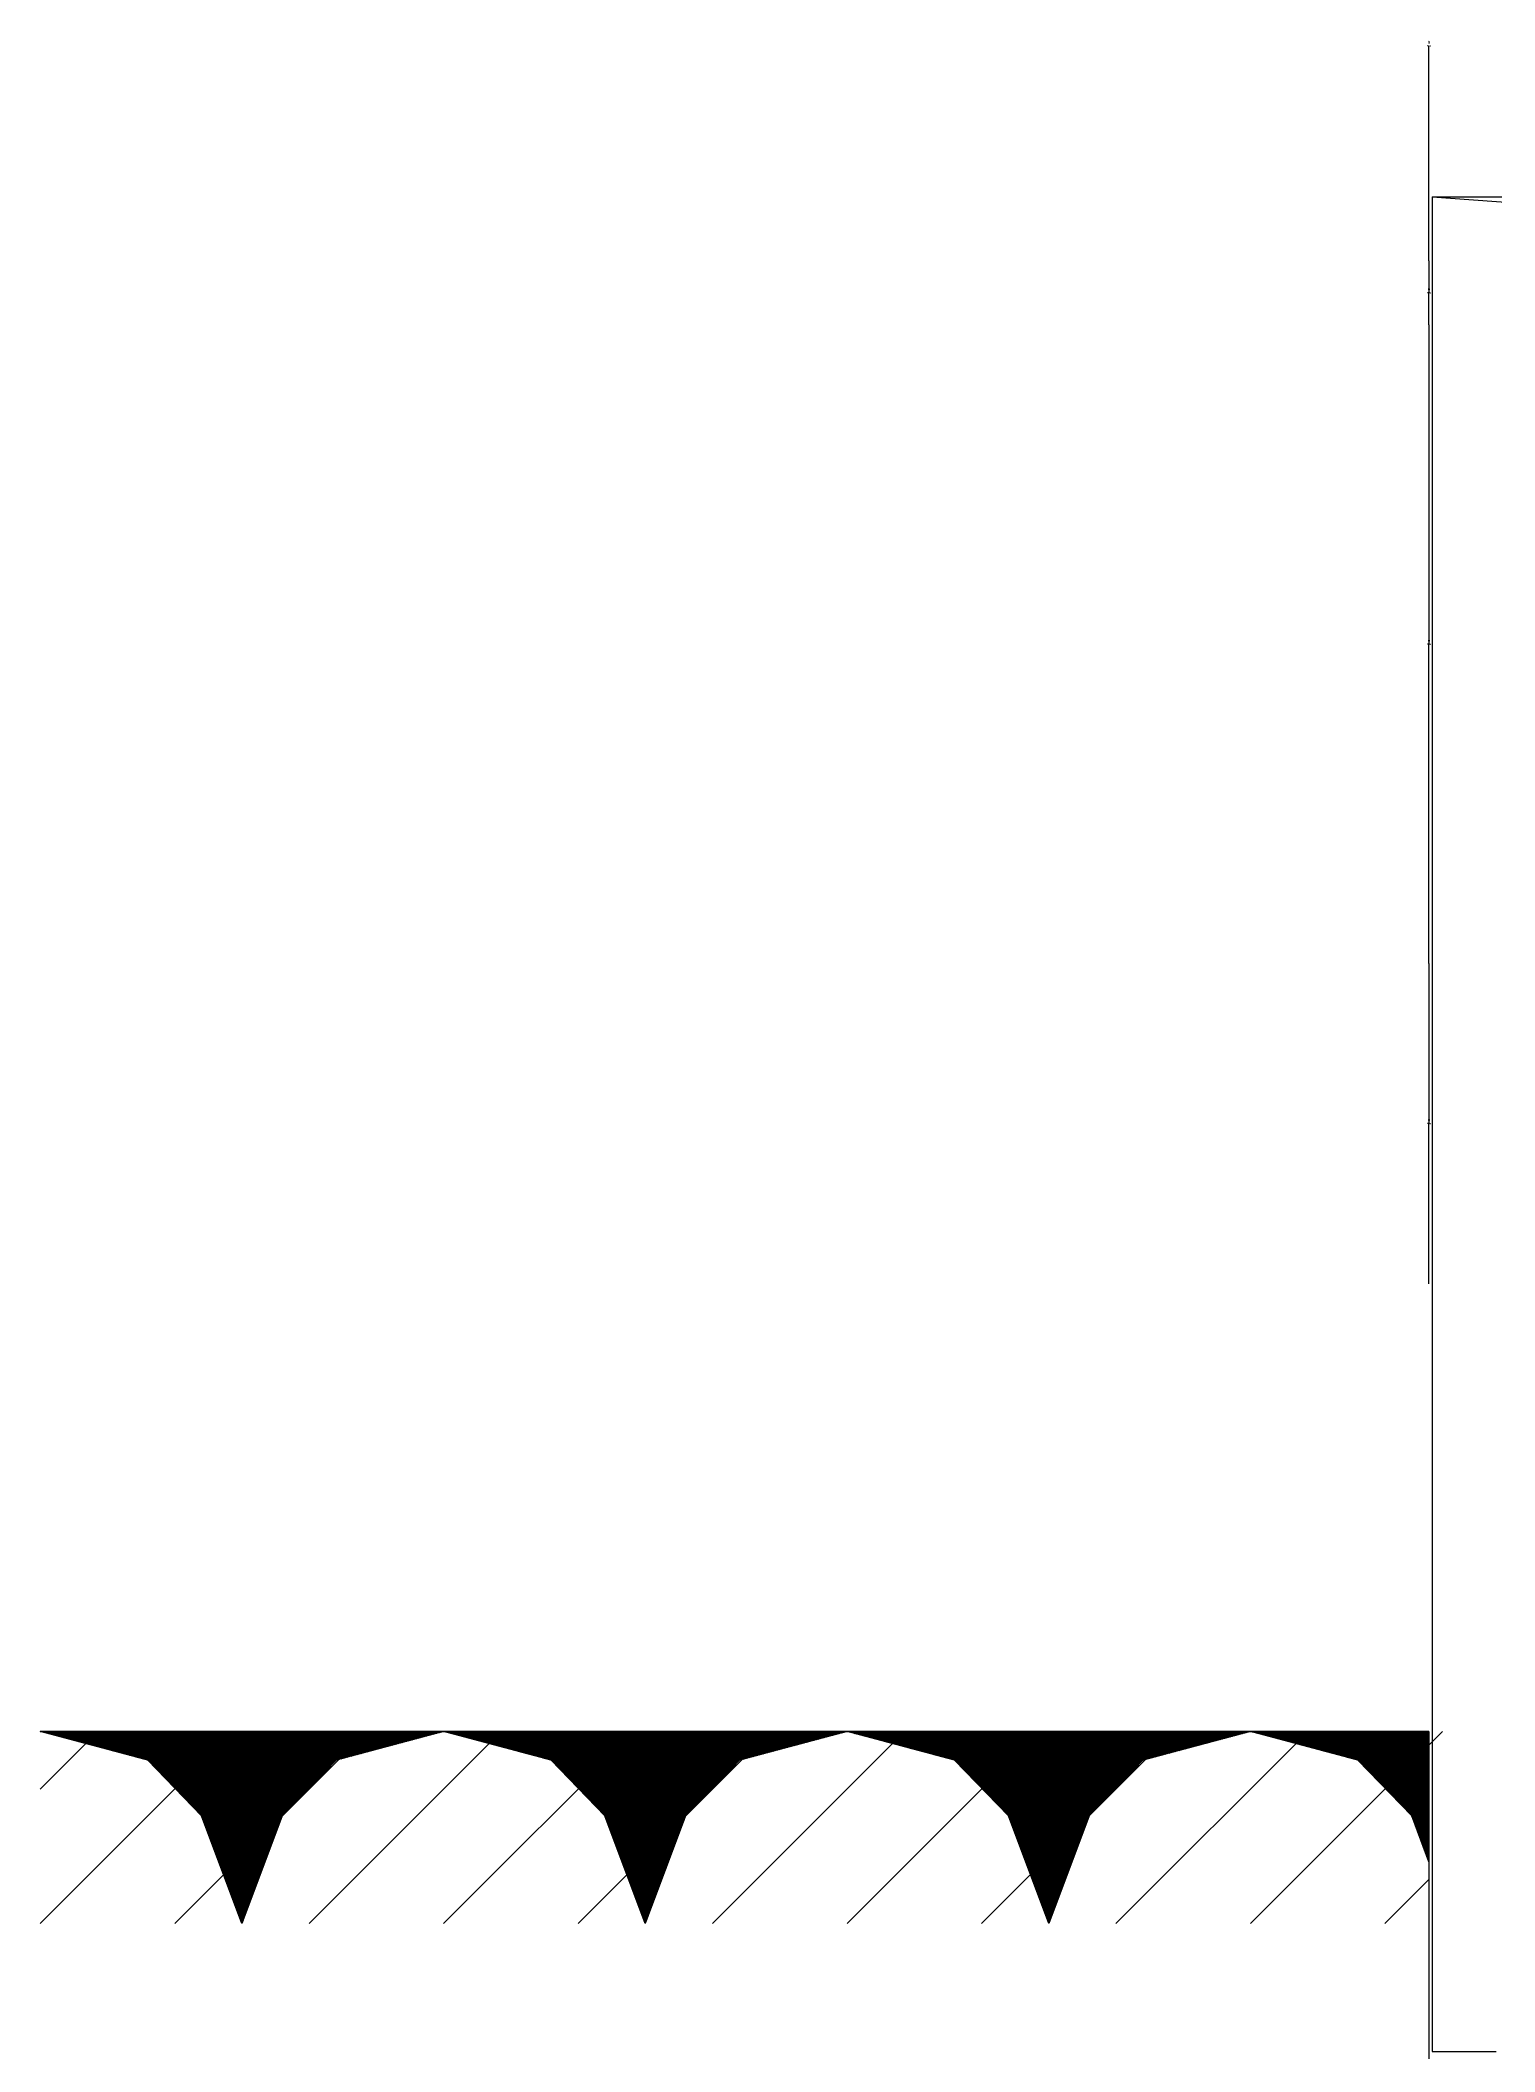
# Model space of a CAD drawing. Header units: metres. Extents: x 8939 to 13054, y 16704 to 19102.
# Drawn here: x 8939 to 9394, y 17823 to 18451 of the extents above; entities that cross this region are included whole.
import ezdxf

# ---------------------------------------------------------------- set-up
doc = ezdxf.new("R2010")
doc.units = ezdxf.units.M
for name, color, linetype in [('ZZ-3', 3, 'Continuous'), ('ZZ-5', 6, 'Continuous'), ('ZZ-7', 7, 'Continuous')]:
    doc.layers.add(name, color=color, linetype=linetype)
doc.dimstyles.get("Standard").update_dxf_attribs({"dimtxt": 2.5, "dimasz": 2.5, "dimexe": 1.25, "dimexo": 0.625, "dimtad": 1, "dimcen": 2.5, "dimazin": 3, "dimtfac": 1, "dimtmove": 0, "dimatfit": 3})

# ---------------------------------------------------------------- blocks, each defined once
blk = doc.blocks.new('*D3')
for p, q in [((9373.1, 18362.45), (9373.1, 18262.69)), ((9372.85, 18262.69), (9372.6, 18262.69)), ((9373.1, 18162.93), (9373.1, 18262.69)), ((9373.1, 18262.69), (9373.1, 18262.69)), ((9373.35, 18262.69), (9373.6, 18262.69))]:
    blk.add_line(p, q)
at = {"layer": 'Defpoints'}
for p in [(9373.1, 18362.45), (9373.1, 18262.69), (9373.1, 18162.93)]:
    blk.add_point(p, dxfattribs=at)
at = {"layer": 'ZZ-3', "insert": (9373.1, 18263.815), "char_height": 1, "attachment_point": 5}
blk.add_mtext('0', dxfattribs=at)
blk = doc.blocks.new('*D4')
for p, q in [((9373.1, 18162.93), (9373.1, 18112.93)), ((9372.85, 18112.93), (9372.6, 18112.93)), ((9373.1, 18062.93), (9373.1, 18112.93)), ((9373.1, 18112.93), (9373.1, 18112.93)), ((9373.35, 18112.93), (9373.6, 18112.93))]:
    blk.add_line(p, q)
at = {"layer": 'Defpoints'}
for p in [(9373.1, 18162.93), (9373.1, 18112.93), (9373.1, 18062.93)]:
    blk.add_point(p, dxfattribs=at)
at = {"layer": 'ZZ-3', "insert": (9373.1, 18114.055), "char_height": 1, "attachment_point": 5}
blk.add_mtext('0', dxfattribs=at)
blk = doc.blocks.new('*D5')
for p, q in [((9373.1, 17922.93), (9373.1, 17756.05)), ((9373.1, 17822.93), (9373.1, 17756.05)), ((9372.85, 17756.05), (9372.6, 17756.05)), ((9373.1, 17756.05), (9373.1, 17756.05)), ((9373.35, 17756.05), (9373.6, 17756.05))]:
    blk.add_line(p, q)
at = {"layer": 'Defpoints'}
for p in [(9373.1, 17922.93), (9373.1, 17822.93), (9373.1, 17756.05)]:
    blk.add_point(p, dxfattribs=at)
at = {"layer": 'ZZ-3', "insert": (9373.1, 17757.175), "char_height": 1, "attachment_point": 5}
blk.add_mtext('0', dxfattribs=at)
blk = doc.blocks.new('*D6')
for p, q in [((9373.1, 18382.45), (9373.1, 18372.45)), ((9372.85, 18372.45), (9372.6, 18372.45)), ((9373.1, 18362.45), (9373.1, 18372.45)), ((9373.1, 18372.45), (9373.1, 18372.45)), ((9373.35, 18372.45), (9373.6, 18372.45))]:
    blk.add_line(p, q)
at = {"layer": 'Defpoints'}
for p in [(9373.1, 18382.45), (9373.1, 18372.45), (9373.1, 18362.45)]:
    blk.add_point(p, dxfattribs=at)
at = {"layer": 'ZZ-3', "insert": (9373.1, 18373.575), "char_height": 1, "attachment_point": 5}
blk.add_mtext('0', dxfattribs=at)
blk = doc.blocks.new('*D7')
for p, q in [((9372.85, 18449.59), (9372.6, 18449.59)), ((9373.1, 18402.93), (9373.1, 18449.59)), ((9373.1, 18382.45), (9373.1, 18449.59)), ((9373.1, 18449.59), (9373.1, 18449.59)), ((9373.35, 18449.59), (9373.6, 18449.59))]:
    blk.add_line(p, q)
at = {"layer": 'Defpoints'}
for p in [(9373.1, 18449.59), (9373.1, 18402.93), (9373.1, 18382.45)]:
    blk.add_point(p, dxfattribs=at)
at = {"layer": 'ZZ-3', "insert": (9373.1, 18450.715), "char_height": 1, "attachment_point": 5}
blk.add_mtext('0', dxfattribs=at)

msp = doc.modelspace()

# ---------------------------------------------------------------- hatches: boundary and pattern name
at = {"layer": 'ZZ-7'}
h = msp.add_hatch(dxfattribs=at)
h.set_pattern_fill('SOLID')
h.paths.add_polyline_path([(8939.32, 17923.04), (9065.32, 17923.04), (9031.72, 17914.04), (8972.92, 17914.04), (8939.32, 17923.04)])
h = msp.add_hatch(dxfattribs=at)
h.set_pattern_fill('SOLID')
h.paths.add_polyline_path([(9065.32, 17923.04), (9191.32, 17923.04), (9157.72, 17914.04), (9098.92, 17914.04), (9065.32, 17923.04)])
h = msp.add_hatch(dxfattribs=at)
h.set_pattern_fill('SOLID')
h.paths.add_polyline_path([(9191.32, 17923.04), (9317.32, 17923.04), (9283.72, 17914.04), (9224.92, 17914.04), (9191.32, 17923.04)])
h = msp.add_hatch(dxfattribs=at)
h.set_pattern_fill('SOLID')
h.paths.add_polyline_path([(9317.32, 17923.04), (9373.1, 17923.04), (9373.1, 17914.04), (9350.92, 17914.04), (9317.32, 17923.04)])
h = msp.add_hatch(dxfattribs=at)
h.set_pattern_fill('SOLID')
h.paths.add_polyline_path([(8972.92, 17914.04), (9031.72, 17914.04), (9014.92, 17896.64), (8989.72, 17896.64), (8972.92, 17914.04)])
h = msp.add_hatch(dxfattribs=at)
h.set_pattern_fill('SOLID')
h.paths.add_polyline_path([(9098.92, 17914.04), (9157.72, 17914.04), (9140.92, 17896.64), (9115.72, 17896.64), (9098.92, 17914.04)])
h = msp.add_hatch(dxfattribs=at)
h.set_pattern_fill('SOLID')
h.paths.add_polyline_path([(9224.92, 17914.04), (9283.72, 17914.04), (9266.92, 17896.64), (9241.72, 17896.64), (9224.92, 17914.04)])
h = msp.add_hatch(dxfattribs=at)
h.set_pattern_fill('SOLID')
h.paths.add_polyline_path([(9350.92, 17914.04), (9373.1, 17914.04), (9373.1, 17896.64), (9367.72, 17896.64), (9350.92, 17914.04)])
h = msp.add_hatch(dxfattribs=at)
h.set_pattern_fill('SOLID')
h.paths.add_polyline_path([(8989.72, 17896.64), (9014.92, 17896.64), (9002.32, 17863.04), (9002.32, 17863.04), (8989.72, 17896.64)])
h = msp.add_hatch(dxfattribs=at)
h.set_pattern_fill('SOLID')
h.paths.add_polyline_path([(9115.72, 17896.64), (9140.92, 17896.64), (9128.32, 17863.04), (9128.32, 17863.04), (9115.72, 17896.64)])
h = msp.add_hatch(dxfattribs=at)
h.set_pattern_fill('SOLID')
h.paths.add_polyline_path([(9241.72, 17896.64), (9266.92, 17896.64), (9254.32, 17863.04), (9254.32, 17863.04), (9241.72, 17896.64)])
h = msp.add_hatch(dxfattribs=at)
h.set_pattern_fill('SOLID')
h.paths.add_polyline_path([(9367.72, 17896.64), (9373.1, 17896.64), (9373.1, 17882.28), (9373.1, 17882.28), (9367.72, 17896.64)])

# ---------------------------------------------------------------- linework, layer by layer
at = {"layer": 'ZZ-5'}
for p, q in [((9374.06, 18402.45), (10022.36, 18402.45)), ((9374.06, 18402.45), (9654.06, 18382.45)), ((9374.06, 18402.45), (9374.06, 17823.04)), ((9374.06, 17823.04), (9394.06, 17823.04))]:
    msp.add_line(p, q, dxfattribs=at)
at = {"layer": 'ZZ-7'}
for p, q in [((8939.32, 17863.04), (8999.32, 17923.04)), ((8939.32, 17905.04), (8957.32, 17923.04)), ((8981.32, 17863.04), (9041.32, 17923.04)), ((9023.32, 17863.04), (9083.32, 17923.04)), ((9065.32, 17863.04), (9125.32, 17923.04)), ((9107.32, 17863.04), (9167.32, 17923.04)), ((9149.32, 17863.04), (9209.32, 17923.04)), ((9191.32, 17863.04), (9251.32, 17923.04)), ((9233.32, 17863.04), (9293.32, 17923.04)), ((9275.32, 17863.04), (9335.32, 17923.04)), ((9317.32, 17863.04), (9377.32, 17923.04)), ((9359.32, 17863.04), (9373.1, 17876.82))]:
    msp.add_line(p, q, dxfattribs=at)
for points in [[(9373.1, 17923.04), (8939.32, 17923.04)], [(8939.32, 17923.04), (9065.32, 17923.04), (9031.72, 17914.04), (8972.92, 17914.04), (8939.32, 17923.04)], [(9065.32, 17923.04), (9191.32, 17923.04), (9157.72, 17914.04), (9098.92, 17914.04), (9065.32, 17923.04)], [(9191.32, 17923.04), (9317.32, 17923.04), (9283.72, 17914.04), (9224.92, 17914.04), (9191.32, 17923.04)], [(9317.32, 17923.04), (9373.1, 17923.04), (9373.1, 17914.04), (9350.92, 17914.04), (9317.32, 17923.04)], [(8972.92, 17914.04), (9031.72, 17914.04), (9014.92, 17896.64), (8989.72, 17896.64), (8972.92, 17914.04)], [(9098.92, 17914.04), (9157.72, 17914.04), (9140.92, 17896.64), (9115.72, 17896.64), (9098.92, 17914.04)], [(9224.92, 17914.04), (9283.72, 17914.04), (9266.92, 17896.64), (9241.72, 17896.64), (9224.92, 17914.04)], [(9350.92, 17914.04), (9373.1, 17914.04), (9373.1, 17896.64), (9367.72, 17896.64), (9350.92, 17914.04)], [(8989.72, 17896.64), (9014.92, 17896.64), (9002.32, 17863.04), (9002.32, 17863.04), (8989.72, 17896.64)], [(9115.72, 17896.64), (9140.92, 17896.64), (9128.32, 17863.04), (9128.32, 17863.04), (9115.72, 17896.64)], [(9241.72, 17896.64), (9266.92, 17896.64), (9254.32, 17863.04), (9254.32, 17863.04), (9241.72, 17896.64)], [(9367.72, 17896.64), (9373.1, 17896.64), (9373.1, 17882.28), (9373.1, 17882.28), (9367.72, 17896.64)]]:
    msp.add_lwpolyline(points, dxfattribs=at)

# ---------------------------------------------------------------- dimensions: what is measured, and where the dimension line sits
at = {"layer": 'ZZ-3'}
for base, p1, p2, picture, middle in [((9373.1, 18449.59), (9373.1, 18402.93), (9373.1, 18382.45), '*D7', (9373.1, 18450.715)), ((9373.1, 18372.45), (9373.1, 18382.45), (9373.1, 18362.45), '*D6', (9373.1, 18373.575)), ((9373.1, 18262.69), (9373.1, 18362.45), (9373.1, 18162.93), '*D3', (9373.1, 18263.815)), ((9373.1, 18112.93), (9373.1, 18162.93), (9373.1, 18062.93), '*D4', (9373.1, 18114.055)), ((9373.1, 17756.05), (9373.1, 17922.93), (9373.1, 17822.93), '*D5', (9373.1, 17757.175))]:
    dim = msp.add_linear_dim(base=base, p1=p1, p2=p2, dimstyle='Standard', dxfattribs=at)
    dim.commit()
    dim.dimension.update_dxf_attribs({"geometry": picture, "text_midpoint": middle})

doc.saveas('drawing.dxf')
